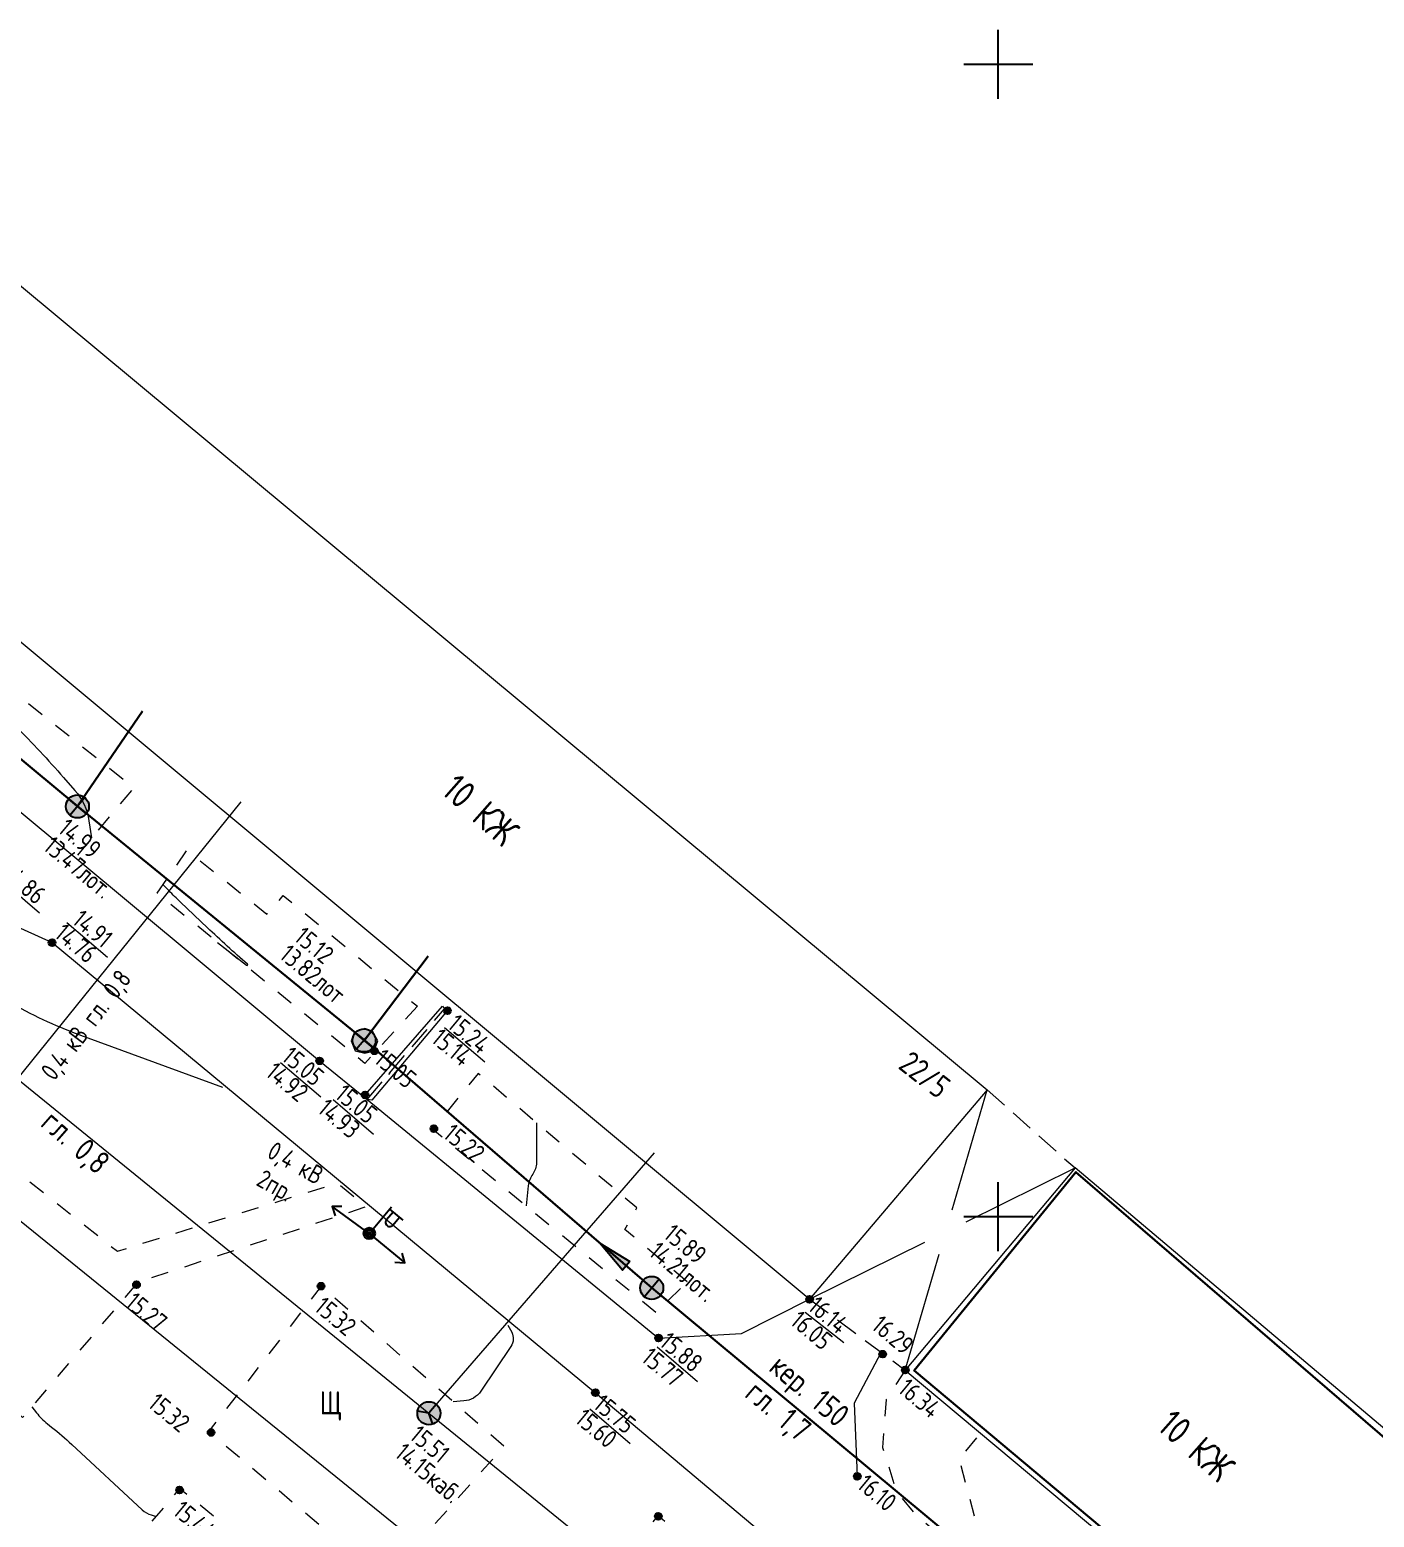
# Model space of a CAD drawing. Header units: metres. Extents: x -2 to 4153, y 0 to 2058.
# Drawn here: x 2700 to 2758.3, y 1893.2 to 1957.8 of the extents above; entities that cross this region are included whole.
import ezdxf

# ---------------------------------------------------------------- set-up
doc = ezdxf.new("R2010")
doc.units = ezdxf.units.M
doc.linetypes.add('g5_01_5x1_5', pattern=[1.5, 0.75, -0.75])
doc.linetypes.add('g5_02x1', pattern=[1.5, 1, -0.5])
for name, color, linetype, transparency in [('02_Сетка', 7, 'Continuous', 0.65), ('03_Здания и строения', 7, 'Continuous', 0.65), ('05_Элементы зданий', 7, 'Continuous', 0.65), ('06_Инженерно-технические сооружения', 7, 'Continuous', 0.65), ('07_Объекты электропередачи', 7, 'Continuous', 0.65), ('10_Границы покрытий и угодий', 7, 'Continuous', 0.65), ('11_Гидрография', 7, 'Continuous', 0.65), ('19_Горизонтали', 7, 'Continuous', 0.65), ('30_Канализация', 7, 'Continuous', 0.65), ('33_Газопровод', 7, 'Continuous', 0.65), ('35_Телефон', 7, 'Continuous', 0.65), ('37_Кабель низкого напряжения', 7, 'Continuous', 0.65), ('44_Крышки колодцев', 7, 'Continuous', 0.65), ('61_Отметки высоты поверхности', 7, 'Continuous', 0.65)]:
    doc.layers.add(name, color=color, linetype=linetype, transparency=transparency)
doc.styles.add('LIKE11', font='GOST_0.TTF')
doc.styles.add('LIKE14', font='GOST_0.TTF')
doc.styles.add('LIKE17', font='GOST_0.TTF')
doc.styles.add('LIKE32', font='GOST_0.TTF')
doc.styles.add('LIKE36', font='GOST_0.TTF')
doc.styles.add('Line_GUGK', font='GOST_0.TTF')
doc.linetypes.add('g5_119_3', pattern='A,4,-1,[31,GUGK_2005.shx,S=0.1,R=0,X=0,Y=0],4,[31,GUGK_2005.shx,S=0.1,R=180,X=0,Y=0],-1', length=10)
doc.linetypes.add('g5_121_g', pattern='A,4,-0.4,["Г",Line_GUGK,S=1,R=0,X=0,Y=-0.5],-1.2,12', length=17.6)
doc.linetypes.add('g5_122_k', pattern='A,1,-1,1.5,-0.4,["К",Line_GUGK,S=1,R=0,X=0,Y=-0.5],-1.5,1.5,-1,4,-1,4,-1,3', length=20.9)
doc.linetypes.add('g5_133_t', pattern='A,2,[27,GUGK_2005.shx,S=0.4,R=0,X=0,Y=0],2,-1,2,[27,GUGK_2005.shx,S=0.4,R=0,X=0,Y=0],2,-1,2,[27,GUGK_2005.shx,S=0.4,R=0,X=0,Y=0],2,-0.1,["V",Line_GUGK,S=1,R=0,X=0,Y=-0.5],-1', length=15.1)

# ---------------------------------------------------------------- blocks, each defined once
blk = doc.blocks.new('g5_115_1')
at = {"color": 0}
for points in [[(0, 0), (2, 0)], [(1.647, -0.252), (2, 0), (1.647, 0.252)]]:
    blk.add_lwpolyline(points, dxfattribs=at)
blk = doc.blocks.new('g5_330')
blk.add_hatch(color=0).paths.add_polyline_path([(0.15, 0, 1), (-0.15, 0, 1)])
at = {"color": 0}
blk.add_circle((0, 0), 0.15, dxfattribs=at)
blk = doc.blocks.new('g5_110_1c')
h = blk.add_hatch(color=255)
edge = h.paths.add_edge_path()
edge.add_arc((0, 0), 0.212, 0, 360)
edge = h.paths.add_edge_path(flags=16)
edge.add_arc((0, 0), 0.0975, 0, 360)
h = blk.add_hatch(color=0)
edge = h.paths.add_edge_path()
edge.add_arc((0, 0), 0.06, 0, 360)
at = {"color": 0}
for p, q in [((0, 0.25), (0, 1.5)), ((0, 1.375), (0.75, 1.375))]:
    blk.add_line(p, q, dxfattribs=at)
blk.add_lwpolyline([(0.2, 1.375), (0.2, 0.932, 1.040016), (0.55, 0.932), (0.55, 1.375)], format="xyb", dxfattribs=at)
for radius in [0.25, 0.06]:
    blk.add_circle((0, 0), radius, dxfattribs=at)
blk = doc.blocks.new('g5_117kb')
h = blk.add_hatch(color=255)
h.paths.add_polyline_path([(0.037, 0.037), (0.461, 0.037, 0.367426), (0.037, 0.461)])
h.paths.add_polyline_path([(-0.038, 0.461, 0.367426), (-0.461, 0.037), (-0.038, 0.037)])
h.paths.add_polyline_path([(-0.038, -0.038), (-0.461, -0.038, 0.367426), (-0.038, -0.461)])
h.paths.add_polyline_path([(0.037, -0.461, 0.367426), (0.461, -0.038), (0.037, -0.038)])
at = {"color": 0}
for points in [[(-0.5, 0), (0.5, 0)], [(0, 0.5), (0, -0.5)]]:
    blk.add_lwpolyline(points, dxfattribs=at)
blk.add_circle((0, 0), 0.5, dxfattribs=at)
blk = doc.blocks.new('g5_122_3')
blk.add_hatch(color=0).paths.add_polyline_path([(0, -0.25), (0, 0.25), (1.5, 0)])
at = {"color": 0}
blk.add_lwpolyline([(0, -0.25), (0, 0.25), (1.5, 0), (0, -0.25)], dxfattribs=at)
blk = doc.blocks.new('g5_117sv')
h = blk.add_hatch(color=255)
h.paths.add_polyline_path([(-0.038, 0.461, 0.390634), (-0.463, 0, 0.11106), (-0.418, -0.198), (-0.038, 0.022)])
h.paths.add_polyline_path([(0.037, 0.022), (0.418, -0.198, 0.11106), (0.463, 0, 0.390634), (0.037, 0.461)])
h.paths.add_polyline_path([(-0.38, -0.263, 0.524447), (0.38, -0.263), (0, -0.043)])
at = {"color": 0}
for points in [[(0, 0.5), (0, 0)], [(0, 0), (-0.433, -0.25)], [(0.433, -0.25), (0, 0)]]:
    blk.add_lwpolyline(points, dxfattribs=at)
blk.add_circle((0, 0), 0.5, dxfattribs=at)
blk = doc.blocks.new('g5_012')
at = {"color": 92}
for points in [[(0, -1.5), (0, 1.5)], [(-1.5, 0), (1.5, 0)]]:
    blk.add_lwpolyline(points, dxfattribs=at)

msp = doc.modelspace()

# ---------------------------------------------------------------- linework, layer by layer
at = {"layer": '03_Здания и строения', "color": 7, "linetype": 'Continuous', "lineweight": 20, "flags": 128}
for points in [[(2688.129, 1940.842), (2692.093, 1945.573), (2690.895, 1946.568), (2694.565, 1950.849), (2741.548, 1911.77), (2733.844, 1902.679), (2733.777, 1902.727), (2693.129, 1936.588), (2688.129, 1940.842)], [(2737.995, 1899.606), (2765.31, 1876.744), (2747.461, 1854.08), (2755.957, 1847.145), (2779.224, 1874.998), (2775.062, 1878.6), (2774.187, 1877.572), (2767.662, 1883.078), (2770.852, 1886.88), (2745.358, 1908.377), (2737.995, 1899.606)]]:
    msp.add_lwpolyline(points, dxfattribs=at)
at = {"layer": '05_Элементы зданий', "color": 7, "linetype": 'Continuous', "lineweight": 20, "flags": 128}
for points, elevation in [([(2740.026, 1906.559), (2741.548, 1911.77)], 16.336), ([(2740.642, 1906.043), (2745.358, 1908.377)], 16.047), ([(2733.844, 1902.679), (2738.849, 1905.156)], 16.047), ([(2737.995, 1899.606), (2739.465, 1904.639)], 16.336)]:
    msp.add_lwpolyline(points, dxfattribs=dict(at, elevation=elevation))
at = {"layer": '05_Элементы зданий', "color": 7, "linetype": 'g5_02x1', "lineweight": 20, "flags": 128}
for points in [[(2741.548, 1911.77), (2745.358, 1908.377)], [(2733.844, 1902.679), (2737.995, 1899.606)]]:
    msp.add_lwpolyline(points, dxfattribs=at)
at = {"layer": '06_Инженерно-технические сооружения', "color": 7, "linetype": 'Continuous', "lineweight": 20, "flags": 128}
for points in [[(2714.643, 1911.352), (2714.561, 1911.544), (2717.919, 1915.398), (2718.007, 1915.278), (2718.129, 1915.206), (2714.845, 1911.312), (2714.643, 1911.352)], [(2715.114, 1913.897), (2714.883, 1914.317), (2714.551, 1914.434), (2714.101, 1914.263), (2713.957, 1913.894), (2714.125, 1913.458), (2714.55, 1913.355), (2714.955, 1913.46), (2715.114, 1913.897)]]:
    msp.add_lwpolyline(points, dxfattribs=at)
at = {"layer": '10_Границы покрытий и угодий', "color": 7, "linetype": 'g5_01_5x1_5', "lineweight": 20, "flags": 128}
for points in [[(2695.672, 1927.304), (2698.11, 1930), (2704.522, 1924.881), (2702.076, 1921.953)], [(2716.826, 1915.392), (2714.555, 1912.911), (2705.546, 1920.297), (2706.831, 1922.158), (2710.301, 1919.396), (2711.01, 1920.194), (2716.826, 1915.392)], [(2678.769, 1891.119), (2678.769, 1891.119), (2680.292, 1899.048), (2688.233, 1902.055), (2689.414, 1902.631), (2690.846, 1903.538), (2696.649, 1910.6), (2695.267, 1919.112), (2696.517, 1919.315), (2698.735, 1908.792), (2703.811, 1904.766), (2713.36, 1907.722), (2714.6, 1906.688), (2704.687, 1903.402), (2699.7, 1897.546), (2695.639, 1901.467), (2693.994, 1899.261), (2697.144, 1896.566), (2696.409, 1887.009), (2698.692, 1885.217)], [(2728.53, 1903.439), (2725.833, 1905.704), (2726.345, 1906.649), (2719.466, 1912.477), (2717.497, 1910.062), (2727.185, 1902.107), (2728.53, 1903.439)], [(2745.562, 1880.677), (2743.2, 1877.632), (2737.47, 1882.432), (2738.237, 1883.746), (2727.258, 1893.301), (2722.217, 1886.685), (2716.493, 1891.7), (2720.589, 1896.294), (2712.66, 1903.252), (2707.777, 1896.951), (2725.753, 1881.767), (2742.062, 1868.503)], [(2737.995, 1899.606), (2737.16, 1898.328), (2737.01, 1896.243), (2737.612, 1894.332), (2738.376, 1893.407), (2739.941, 1892.063), (2741.004, 1893.245), (2740.34, 1895.755), (2741.269, 1896.866)], [(2688.118, 1872.241), (2688.118, 1872.241), (2697.668, 1883.878), (2698.692, 1885.217), (2706.529, 1894.472), (2724.275, 1879.885), (2726.168, 1867.048)]]:
    msp.add_lwpolyline(points, dxfattribs=at)
at = {"layer": '10_Границы покрытий и угодий', "color": 7, "linetype": 'Continuous', "lineweight": 20, "flags": 128}
for points in [[(2693.923, 1928.547), (2712.584, 1913.023), (2714.643, 1911.352), (2727.293, 1900.998), (2730.886, 1901.199), (2733.844, 1902.679)], [(2658.796, 1923.219), (2662.381, 1925.39), (2665.93, 1925.898), (2667.774, 1925.358), (2685.695, 1910.256), (2690.905, 1916.73), (2693.657, 1918.958), (2697.779, 1919.605), (2700.978, 1918.156), (2714.327, 1907.094), (2724.552, 1898.622), (2745.774, 1880.767), (2747.179, 1878.501), (2747.496, 1875.465), (2746.48, 1872.641)], [(2736.931, 1900.356), (2735.779, 1898.171), (2735.91, 1894.999)]]:
    msp.add_lwpolyline(points, dxfattribs=at)
at = {"layer": '11_Гидрография', "color": 92, "linetype": 'g5_02x1', "lineweight": 20, "flags": 128}
msp.add_lwpolyline([(2714.643, 1911.352), (2718.007, 1915.278)], dxfattribs=at)
at = {"layer": '19_Горизонтали', "color": 32, "linetype": 'Continuous', "lineweight": 20, "flags": 128}
for points, elevation in [([(2697.577, 1929.411), (2699.421, 1927.533, -0.013964), (2701.472, 1925.325), (2701.966, 1924.762, -0.142997), (2702.581, 1923.444), (2702.696, 1922.695)], 15), ([(2708.153, 1918.16), (2709.419, 1917.173, 0.974063), (2709.459, 1917.221), (2709.459, 1917.221, -0.011471), (2707.716, 1918.803), (2706.551, 1919.911, -0.009117), (2706.046, 1920.409), (2705.798, 1920.662)], 15), ([(2697.396, 1915.144), (2697.704, 1915.687, -0.415835), (2698.554, 1915.919), (2699.459, 1915.399, 0.028944), (2700.964, 1914.646), (2700.964, 1914.646, 0.013549), (2702.529, 1914.023), (2708.368, 1911.879)], 15), ([(2721.996, 1910.334), (2721.992, 1908.604, -0.157161), (2721.83, 1908.104), (2721.83, 1908.104, 0.12991), (2721.639, 1907.607), (2721.544, 1906.739)], 15.5), ([(2720.758, 1901.56), (2720.921, 1901.245, -0.273202), (2720.886, 1900.635), (2719.583, 1898.692, -0.231433), (2718.849, 1898.267), (2718.379, 1898.234)], 15.5), ([(2700.101, 1898.017), (2700.306, 1897.752, 0.061716), (2700.774, 1897.279), (2700.961, 1897.131, -0.020418), (2701.832, 1896.384), (2704.886, 1893.543, 0.118857), (2705.279, 1893.322), (2705.502, 1893.259)], 15.5)]:
    msp.add_lwpolyline(points, format="xyb", dxfattribs=dict(at, elevation=elevation))
at = {"layer": '30_Канализация', "color": 32, "linetype": 'g5_122_k', "lineweight": 30, "flags": 128}
for points in [[(2656.538, 1866.179), (2659.526, 1870.089), (2650.095, 1878.437), (2655.308, 1886.527), (2665.239, 1898.583), (2674.321, 1911.158), (2675.361, 1912.684), (2679.173, 1916.236), (2681.025, 1918.091), (2691.359, 1928.733), (2695.139, 1929.831), (2702.081, 1924.072), (2714.541, 1913.921), (2726.996, 1903.173), (2744.335, 1888.751), (2756.73, 1878.662), (2759.877, 1882.381)], [(2702.081, 1924.072), (2704.9, 1928.201)], [(2714.541, 1913.921), (2717.303, 1917.563)]]:
    msp.add_lwpolyline(points, dxfattribs=at)
at = {"layer": '33_Газопровод', "color": 132, "linetype": 'g5_121_g', "lineweight": 30, "flags": 128}
msp.add_lwpolyline([(2747.135, 1853.679), (2747.461, 1854.08), (2765.498, 1876.851), (2738.377, 1899.581), (2745.399, 1908.197), (2770.002, 1887.009), (2766.939, 1883.08), (2774.288, 1876.904), (2780.945, 1885.02)], dxfattribs=at)
at = {"layer": '35_Телефон', "color": 6, "linetype": 'g5_133_t', "lineweight": 20, "flags": 128}
for points in [[(2671.711, 1912.407), (2676.288, 1909.053), (2687.429, 1922.026), (2717.327, 1897.732), (2727.122, 1909.029)], [(2717.327, 1897.732), (2733.348, 1884.718), (2698.664, 1842.789), (2687.456, 1830.004), (2676.277, 1833.712)]]:
    msp.add_lwpolyline(points, dxfattribs=at)
at = {"layer": '37_Кабель низкого напряжения', "color": 1, "linetype": 'g5_119_3', "lineweight": 20, "flags": 128}
msp.add_lwpolyline([(2709.163, 1924.267), (2696.502, 1908.58), (2737.612, 1875.269), (2688.064, 1814.474), (2693.037, 1810.512)], dxfattribs=at)
at = {"layer": '61_Отметки высоты поверхности', "color": 7, "linetype": 'Continuous', "lineweight": 5, "flags": 128}
for points in [[(2698.658, 1920.964), (2700.428, 1919.448)], [(2701.619, 1919.033), (2703.39, 1917.517)], [(2717.999, 1914.47), (2719.748, 1912.975)], [(2710.891, 1912.954), (2712.64, 1911.459)], [(2713.174, 1911.345), (2714.923, 1909.849)], [(2733.652, 1902.125), (2735.333, 1900.798)], [(2727.225, 1900.609), (2728.974, 1899.114)], [(2724.305, 1897.922), (2726.055, 1896.426)]]:
    msp.add_lwpolyline(points, dxfattribs=at)

# ---------------------------------------------------------------- block references
at = {"layer": '02_Сетка', "color": 92, "linetype": 'Continuous', "lineweight": 15, "ltscale": 0.5}
for p in [(2742.029, 1956.265), (2742.029, 1906.265)]:
    msp.add_blockref('g5_012', p, dxfattribs=at)
at = {"layer": '07_Объекты электропередачи', "color": 7, "linetype": 'Continuous', "lineweight": 20}
for name, rotation in [('g5_115_1', 144.0491130672975), ('g5_110_1c', 320.1837874390728), ('g5_115_1', 320.3380577341324)]:
    msp.add_blockref(name, (2714.743, 1905.537, 15.026), dxfattribs=dict(at, rotation=rotation))
at = {"layer": '30_Канализация', "color": 7, "linetype": 'Continuous', "lineweight": 20, "rotation": 139.2083940779693}
msp.add_blockref('g5_122_3', (2725.886, 1904.131), dxfattribs=at)
at = {"layer": '44_Крышки колодцев', "color": 7, "linetype": 'Continuous', "lineweight": 20, "rotation": 320.1837874390728}
for name, p in [('g5_117kb', (2702.078, 1924.063, 14.987)), ('g5_117kb', (2714.514, 1913.912, 15.12)), ('g5_117kb', (2726.996, 1903.173, 15.887)), ('g5_117sv', (2717.327, 1897.732, 15.511))]:
    msp.add_blockref(name, p, dxfattribs=at)
at = {"layer": '61_Отметки высоты поверхности', "color": 7, "linetype": 'Continuous', "lineweight": 20, "rotation": 320.1837874390728}
for p in [(2700.978, 1918.156, 14.764), (2718.129, 1915.206, 15.243), (2712.584, 1913.023, 14.923), (2714.959, 1913.457, 15.054), (2714.561, 1911.544, 15.047), (2717.543, 1910.08), (2704.643, 1903.308), (2712.643, 1903.248), (2733.844, 1902.679, 16.047), (2727.293, 1900.998, 15.768), (2737.014, 1900.298, 16.287), (2737.995, 1899.606, 16.336), (2724.552, 1898.622, 15.596), (2707.88, 1896.897), (2735.91, 1894.999, 16.095), (2706.51, 1894.399), (2727.278, 1893.265)]:
    msp.add_blockref('g5_330', p, dxfattribs=at)

# ---------------------------------------------------------------- texts
at = {"color": 7, "linetype": 'Continuous', "lineweight": 15, "ltscale": 0.5, "style": 'LIKE11'}
for s, p in [('14.99', (2701.181, 1922.987)), ('13.47лот.', (2700.541, 1922.219)), ('15.12', (2711.426, 1918.287)), ('13.82лот', (2710.786, 1917.519)), ('15.89', (2727.451, 1905.387)), ('14.21лот.', (2726.811, 1904.619)), ('15.51', (2716.431, 1896.656)), ('14.15каб.', (2715.79, 1895.888))]:
    msp.add_text(s, height=0.8, rotation=320.18378, dxfattribs=at).set_placement(p)
at = {"layer": '03_Здания и строения', "color": 7, "linetype": 'Continuous', "lineweight": 15}
for s, height, rotation, style, p in [('10 КЖ', 1.2, 318.54237, 'LIKE14', (2717.809, 1924.658)), ('22/5', 1, 321.95485, 'LIKE36', (2737.64, 1912.729)), ('10 КЖ', 1.2, 318.54237, 'LIKE14', (2748.861, 1897.073))]:
    msp.add_text(s, height=height, rotation=rotation, dxfattribs=dict(at, style=style)).set_placement(p)
at = {"layer": '07_Объекты электропередачи', "color": 7, "linetype": 'Continuous', "lineweight": 15, "style": 'LIKE11'}
for s, p in [('0,4 кВ', (2710.248, 1908.867)), ('2пр.', (2709.787, 1907.651))]:
    msp.add_text(s, height=0.8, rotation=330.67943, dxfattribs=at).set_placement(p)
at = {"layer": '10_Границы покрытий и угодий', "color": 7, "linetype": 'Continuous', "lineweight": 15, "style": 'LIKE11'}
msp.add_text('Щ', height=1, dxfattribs=at).set_placement((2712.59, 1897.686))
at = {"layer": '30_Канализация', "color": 12, "linetype": 'Continuous', "lineweight": 15, "style": 'LIKE32'}
for s, p in [('кер. 150', (2732.022, 1899.622)), ('гл. 1,7', (2730.975, 1898.483))]:
    msp.add_text(s, height=1, rotation=319.63255, dxfattribs=at).set_placement(p)
at = {"layer": '35_Телефон', "color": 6, "linetype": 'Continuous', "lineweight": 15, "style": 'LIKE32'}
msp.add_text('гл. 0,8', height=1, rotation=318.77394, dxfattribs=at).set_placement((2700.426, 1910.23))
at = {"layer": '37_Кабель низкого напряжения', "color": 1, "linetype": 'Continuous', "lineweight": 15, "style": 'LIKE32'}
msp.add_text('0,4 кВ гл. 0,8', height=0.8, rotation=52.7486, dxfattribs=at).set_placement((2701.07, 1912.11))
at = {"layer": '61_Отметки высоты поверхности', "color": 7, "linetype": 'Continuous', "lineweight": 15, "ltscale": 0.5, "style": 'LIKE17'}
for s, p in [('14.86', (2698.781, 1921.009)), ('14.76', (2701.03, 1918.432)), ('14.91', (2701.797, 1919.026)), ('15.24', (2718.078, 1914.496)), ('15.14', (2717.373, 1913.877)), ('15.05', (2710.887, 1913.088)), ('15.05', (2714.895, 1912.99)), ('14.92', (2710.192, 1912.414)), ('15.05', (2713.197, 1911.455)), ('14.93', (2712.44, 1910.828)), ('15.22', (2717.891, 1909.738)), ('15.27', (2704.104, 1902.428, -14.745)), ('15.32', (2712.3, 1902.232, -14.745)), ('16.05', (2732.944, 1901.63)), ('16.14', (2733.713, 1902.26)), ('16.29', (2736.472, 1901.429)), ('15.88', (2727.272, 1900.702)), ('15.77', (2726.487, 1900.032)), ('16.34', (2737.621, 1898.69)), ('15.32', (2705.084, 1898.052, -14.745)), ('15.75', (2724.403, 1898.003)), ('15.60', (2723.611, 1897.378)), ('16.10', (2735.846, 1894.532)), ('15.44', (2706.168, 1893.383, -14.745))]:
    msp.add_text(s, height=0.8, rotation=320.18378, dxfattribs=at).set_placement(p)

doc.saveas('drawing.dxf')
